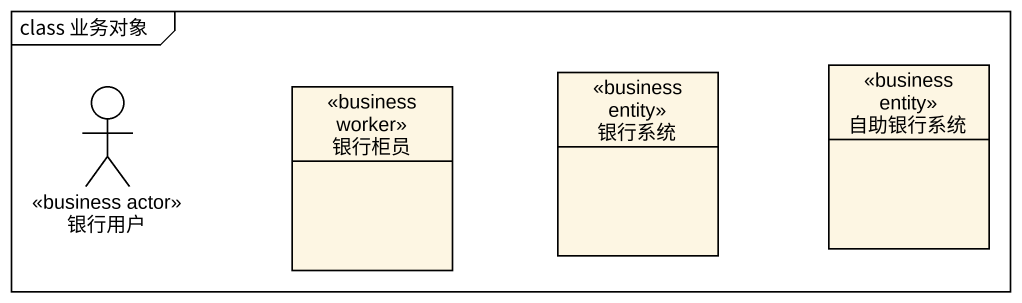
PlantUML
@startuml
mainframe class 业务对象
allowmixing
hide circle
hide empty members
actor 银行用户 <<business actor>>
class 银行柜员 <<business worker>>
class 银行系统 <<business entity>>
class 自助银行系统 <<business entity>>
@enduml
